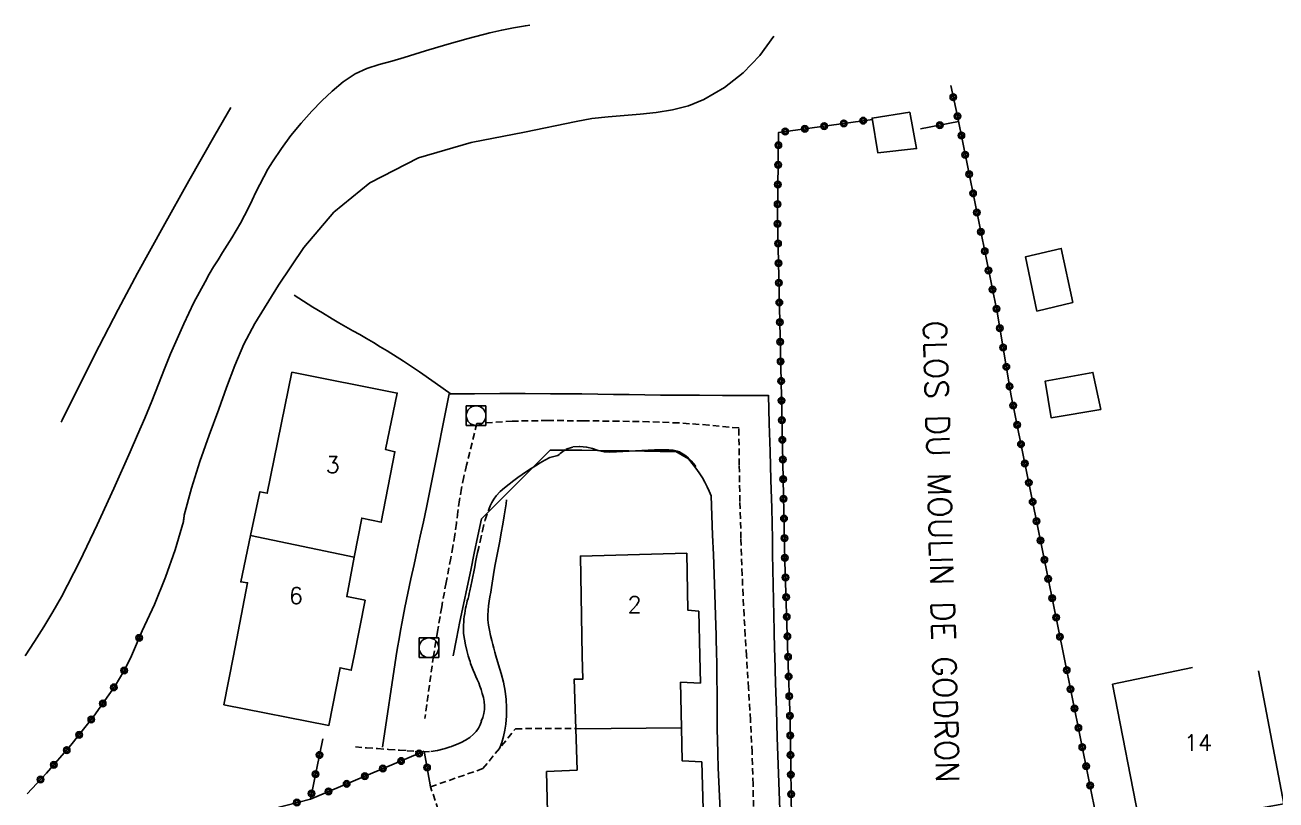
# Model space of a CAD drawing. Header units: millimetres. Extents: x 145000 to 146000, y 142999 to 144002.
# Drawn here: x 145746.4 to 145841.9, y 143160 to 143219.2 of the extents above; entities that cross this region are included whole.
import ezdxf
from ezdxf.enums import TextEntityAlignment as Align

# ---------------------------------------------------------------- set-up
doc = ezdxf.new("R2010")
doc.units = ezdxf.units.MM
doc.linetypes.add('DASHED', pattern=[0.75, 0.5, -0.25])
doc.layers.get('0').update_dxf_attribs({"linetype": 'CONTINUOUS'})
for name, color, linetype in [('W0001', 6, 'DASHED'), ('W0008', 7, 'CONTINUOUS'), ('W0017', 7, 'CONTINUOUS'), ('W0101', 7, 'CONTINUOUS'), ('W0104', 1, 'CONTINUOUS'), ('W0112', 1, 'DASHED'), ('W0211', 2, 'CONTINUOUS'), ('W0323', 7, 'CONTINUOUS'), ('W0420', 7, 'CONTINUOUS'), ('W0510', 5, 'CONTINUOUS'), ('W0989', 7, 'CONTINUOUS'), ('W0991', 7, 'CONTINUOUS'), ('W1102', 7, 'CONTINUOUS')]:
    doc.layers.add(name, color=color, linetype=linetype)
doc.styles.get("Standard").update_dxf_attribs({"font": 'romans.shx', "width": 0.85})

# ---------------------------------------------------------------- blocks, each defined once
blk = doc.blocks.new('T420')
for p, q in [((0.75, 0.75), (-0.75, 0.75)), ((-0.75, 0.75), (-0.75, -0.75)), ((0.75, 0.75), (0.75, -0.75)), ((0.75, -0.75), (-0.75, -0.75))]:
    blk.add_line(p, q)
blk.add_ellipse((0, 0), major_axis=(-0.53, 0.53), ratio=1, start_param=3.926991, end_param=10.210176)
blk = doc.blocks.new('t323o')
at = {"color": 0, "linetype": 'Continuous'}
for radius in [0.25, 0.15]:
    blk.add_circle((0, 0), radius, dxfattribs=at)

msp = doc.modelspace()

# ---------------------------------------------------------------- linework, layer by layer
at = {"layer": 'W0001'}
for points in [[(145801.459, 143171), (145801.363, 143172.543), (145801.274, 143174.086), (145801.195, 143175.63), (145801.13, 143177.174), (145801.035, 143179.978), (145800.961, 143182.782), (145800.908, 143185.587), (145800.876, 143188.392), (145800.875, 143188.406), (145798.593, 143188.627), (145796.306, 143188.788), (145794.016, 143188.888), (145791.724, 143188.928), (145789.012, 143188.953), (145786.296, 143188.977), (145783.576, 143188.93), (145780.863, 143188.74), (145780.096, 143185.561), (145779.88, 143184.687), (145779.703, 143183.803), (145779.556, 143182.914), (145779.43, 143182.023), (145779.312, 143181.134), (145779.189, 143180.244), (145779.052, 143179.356), (145778.891, 143178.472), (145778.531, 143176.609), (145778.191, 143174.743), (145777.872, 143172.873), (145777.572, 143171)], [(145777.572, 143171), (145776.905, 143166.238)], [(145802.212, 143125.235), (145802.072, 143129.345), (145801.962, 143133.456), (145801.883, 143137.568), (145801.834, 143141.68), (145801.829, 143144.119), (145801.851, 143146.558), (145801.89, 143148.996), (145801.936, 143151.434), (145801.977, 143153.873), (145802.002, 143156.312), (145802.002, 143158.752), (145801.966, 143161.191), (145801.886, 143163.646), (145801.764, 143166.099), (145801.616, 143168.55), (145801.459, 143171)]]:
    msp.add_lwpolyline(points, dxfattribs=at)
at = {"layer": 'W0008'}
for points in [[(145778.77, 143191.008), (145778.34, 143188.84), (145777.905, 143186.674), (145777.466, 143184.508), (145777.022, 143182.343), (145776.793, 143181.25), (145776.557, 143180.159), (145776.318, 143179.069), (145776.078, 143177.978), (145775.841, 143176.887), (145775.61, 143175.794), (145775.388, 143174.7), (145775.179, 143173.603), (145775.06, 143172.953), (145774.944, 143172.302), (145774.83, 143171.651), (145774.717, 143171)], [(145803.128, 143190.897), (145801.372, 143190.895), (145799.615, 143190.897), (145797.859, 143190.903), (145796.103, 143190.913), (145794.902, 143190.923), (145793.702, 143190.937), (145792.501, 143190.953), (145791.301, 143190.97), (145790.1, 143190.987), (145788.899, 143191.002), (145787.699, 143191.014), (145786.498, 143191.022), (145784.566, 143191.028), (145782.634, 143191.028), (145780.702, 143191.021), (145778.77, 143191.008)], [(145803.612, 143171), (145803.599, 143171.482), (145803.586, 143171.963), (145803.573, 143172.445), (145803.561, 143172.927), (145803.534, 143174.098), (145803.51, 143175.268), (145803.49, 143176.439), (145803.471, 143177.609), (145803.452, 143178.78), (145803.432, 143179.951), (145803.409, 143181.121), (145803.383, 143182.292), (145803.328, 143184.447), (145803.267, 143186.602), (145803.2, 143188.757), (145803.127, 143190.911)], [(145798.756, 143183.216), (145798.616, 143183.574), (145798.459, 143183.925), (145798.285, 143184.268), (145798.095, 143184.602), (145797.853, 143184.982), (145797.594, 143185.35), (145797.316, 143185.705), (145797.022, 143186.046), (145796.074, 143186.613), (145794.874, 143186.623), (145793.675, 143186.637), (145792.475, 143186.653), (145791.276, 143186.67), (145790.076, 143186.687), (145788.877, 143186.702), (145787.677, 143186.714), (145786.477, 143186.722), (145781.233, 143181.474), (145780.96, 143180.166), (145780.683, 143178.858), (145780.404, 143177.55), (145780.125, 143176.243), (145779.849, 143174.935), (145779.58, 143173.625), (145779.32, 143172.314), (145779.071, 143171)], [(145798.756, 143183.216), (145798.818, 143181.726), (145798.876, 143180.236), (145798.932, 143178.745), (145798.985, 143177.255), (145799.039, 143175.691), (145799.092, 143174.128), (145799.14, 143172.564), (145799.179, 143171)], [(145774.717, 143171), (145773.665, 143164.048)], [(145799.179, 143171), (145799.181, 143170.907), (145799.183, 143170.813), (145799.185, 143170.72), (145799.187, 143170.626), (145799.199, 143169.875), (145799.205, 143169.124), (145799.208, 143168.372), (145799.209, 143167.621), (145799.21, 143166.87), (145799.214, 143166.118), (145799.223, 143165.367), (145799.237, 143164.616), (145799.268, 143163.537), (145799.309, 143162.459), (145799.356, 143161.381), (145799.407, 143160.303), (145799.458, 143159.225)], [(145804.02, 143158.573), (145803.951, 143160.644), (145803.881, 143162.715), (145803.81, 143164.786), (145803.74, 143166.857), (145803.674, 143168.929), (145803.612, 143171)]]:
    msp.add_lwpolyline(points, dxfattribs=at)
at = {"layer": 'W0017'}
msp.add_lwpolyline([(145778.903, 143191.001), (145777.704, 143191.853), (145776.491, 143192.686), (145775.265, 143193.499), (145774.026, 143194.292), (145773.508, 143194.612), (145772.985, 143194.924), (145772.46, 143195.231), (145771.931, 143195.533), (145771.402, 143195.834), (145770.874, 143196.137), (145770.348, 143196.442), (145769.824, 143196.752), (145769.094, 143197.192), (145768.366, 143197.637), (145767.641, 143198.085), (145766.918, 143198.537)], dxfattribs=at)
at = {"layer": 'W0101'}
for points in [[(145771.514, 143178.537), (145772.085, 143181.532), (145773.577, 143181.207), (145774.624, 143186.592), (145773.906, 143186.755), (145774.8, 143191.073), (145766.757, 143192.668), (145764.881, 143183.423), (145764.315, 143183.54), (145763.607, 143180.208)], [(145763.607, 143180.208), (145762.853, 143176.657), (145763.374, 143176.591), (145762.295, 143171)], [(145771.507, 143171), (145772.344, 143175.251), (145770.943, 143175.54), (145771.514, 143178.537)], [(145797.894, 143171), (145797.816, 143174.42), (145796.982, 143174.491), (145796.899, 143178.841), (145788.785, 143178.627), (145788.925, 143171)], [(145761.574, 143167.266), (145769.586, 143165.699), (145770.434, 143170.104), (145771.291, 143169.906), (145771.507, 143171)], [(145762.295, 143171), (145761.574, 143167.266)], [(145788.925, 143171), (145788.957, 143169.228), (145788.312, 143169.23), (145788.427, 143165.445)], [(145796.501, 143165.501), (145796.43, 143168.993), (145797.942, 143168.926), (145797.894, 143171)], [(145835.501, 143170.114), (145829.407, 143168.847)], [(145829.407, 143168.847), (145831.563, 143157.74), (145842.482, 143159.723), (145840.541, 143169.872)], [(145788.427, 143165.445), (145788.522, 143162.29), (145786.203, 143162.173), (145786.414, 143152.843)], [(145786.414, 143152.843), (145797.36, 143152.978), (145797.254, 143157.449), (145798.193, 143157.504), (145798.044, 143162.909), (145796.552, 143162.983), (145796.501, 143165.501)]]:
    msp.add_lwpolyline(points, dxfattribs=at)
at = {"layer": 'W0104'}
for points in [[(145813.923, 143212.517), (145814.44, 143209.742), (145811.488, 143209.406), (145811.049, 143212.065)], [(145826.378, 143197.991), (145825.488, 143202.114), (145822.768, 143201.479), (145823.622, 143197.333)], [(145828.499, 143189.81), (145824.708, 143189.185), (145824.266, 143191.987), (145827.904, 143192.649)]]:
    msp.add_lwpolyline(points, close=True, dxfattribs=at)
at = {"layer": 'W0112'}
for points in [[(145780.224, 143171), (145780.106, 143171.42), (145780.003, 143171.845), (145779.921, 143172.274), (145779.869, 143172.709), (145779.856, 143172.927), (145779.853, 143173.146), (145779.859, 143173.365), (145779.873, 143173.583), (145779.893, 143173.8), (145779.918, 143174.017), (145779.947, 143174.232), (145779.978, 143174.448), (145780.011, 143174.641), (145780.052, 143174.832), (145780.099, 143175.021), (145780.149, 143175.21), (145780.201, 143175.398), (145780.252, 143175.586), (145780.301, 143175.774), (145780.346, 143175.964), (145780.425, 143176.33), (145780.499, 143176.698), (145780.57, 143177.066), (145780.639, 143177.434), (145780.709, 143177.802), (145780.781, 143178.17), (145780.856, 143178.537), (145780.937, 143178.903), (145781.117, 143179.729), (145781.295, 143180.558), (145781.505, 143181.382), (145781.78, 143182.187), (145781.895, 143182.459), (145782.024, 143182.725), (145782.174, 143182.981), (145782.348, 143183.222), (145782.651, 143183.552), (145782.988, 143183.848), (145783.34, 143184.122), (145783.692, 143184.391), (145784.013, 143184.632), (145784.341, 143184.862), (145784.674, 143185.086), (145785.01, 143185.304), (145785.36, 143185.528), (145785.713, 143185.749), (145786.072, 143185.96), (145786.442, 143186.153), (145786.54, 143186.19), (145786.642, 143186.211), (145786.745, 143186.226), (145786.845, 143186.243), (145786.954, 143186.27), (145787.06, 143186.311), (145787.158, 143186.374), (145787.238, 143186.461), (145787.69, 143186.789), (145788.214, 143186.96), (145788.749, 143186.994), (145789.267, 143186.935), (145789.699, 143186.829), (145790.135, 143186.695), (145790.582, 143186.587), (145791.038, 143186.554), (145791.524, 143186.576), (145792.009, 143186.604), (145792.495, 143186.637), (145792.98, 143186.67), (145793.466, 143186.7), (145793.952, 143186.723), (145794.439, 143186.737), (145794.926, 143186.737), (145795.232, 143186.736), (145795.541, 143186.732), (145795.851, 143186.707), (145796.155, 143186.643), (145796.337, 143186.578), (145796.51, 143186.494), (145796.674, 143186.394), (145796.829, 143186.282), (145797.044, 143186.101), (145797.243, 143185.903), (145797.425, 143185.689), (145797.589, 143185.461)], [(145781.212, 143166.025), (145781.322, 143166.308), (145781.402, 143166.601), (145781.45, 143166.901), (145781.466, 143167.204), (145781.442, 143167.524), (145781.378, 143167.837), (145781.292, 143168.143), (145781.199, 143168.445), (145781.114, 143168.698), (145781.017, 143168.947), (145780.912, 143169.192), (145780.802, 143169.436), (145780.692, 143169.678), (145780.586, 143169.923), (145780.488, 143170.172), (145780.401, 143170.424), (145780.356, 143170.568), (145780.311, 143170.712), (145780.267, 143170.856), (145780.224, 143171)], [(145771.601, 143164.06), (145772.443, 143163.988), (145773.287, 143163.923), (145774.13, 143163.865), (145774.974, 143163.813), (145775.569, 143163.767), (145776.167, 143163.712), (145776.769, 143163.683), (145777.371, 143163.714), (145777.875, 143163.793), (145778.371, 143163.911), (145778.856, 143164.065), (145779.33, 143164.25), (145779.673, 143164.403), (145780.011, 143164.574), (145780.333, 143164.777), (145780.625, 143165.024), (145780.823, 143165.245), (145780.994, 143165.488), (145781.134, 143165.749), (145781.242, 143166.026)], [(145779.87, 143153.578), (145777.334, 143161.009), (145781.334, 143162.398), (145783.832, 143165.448), (145788.426, 143165.46)]]:
    msp.add_lwpolyline(points, dxfattribs=at)
at = {"layer": 'W0211'}
for points in [[(145755.321, 143172.922), (145756.274, 143174.941), (145757.119, 143177.007), (145757.852, 143179.116), (145758.471, 143181.261), (145758.485, 143181.321), (145758.495, 143181.381), (145758.502, 143181.442), (145758.508, 143181.503), (145758.515, 143181.564), (145758.522, 143181.624), (145758.531, 143181.685), (145758.543, 143181.745), (145759.087, 143183.806), (145759.728, 143185.838), (145760.433, 143187.847), (145761.168, 143189.843), (145761.775, 143191.502), (145762.394, 143193.165), (145763.092, 143194.802), (145763.93, 143196.373), (145765.726, 143199.303), (145767.679, 143202.192), (145769.969, 143204.877), (145772.704, 143207.128), (145776.43, 143209.034), (145780.453, 143210.209), (145784.506, 143210.997), (145788.457, 143211.806), (145789.665, 143212.035), (145790.887, 143212.176), (145792.11, 143212.271), (145793.33, 143212.36), (145794.571, 143212.487), (145795.808, 143212.693), (145797.026, 143213.016), (145798.197, 143213.49), (145799.775, 143214.402), (145801.209, 143215.526), (145802.47, 143216.841), (145803.534, 143218.32)], [(145782.333, 143171), (145782.246, 143171.292), (145782.163, 143171.585), (145782.086, 143171.88), (145782.016, 143172.177), (145781.924, 143172.569), (145781.831, 143172.964), (145781.757, 143173.364), (145781.721, 143173.769), (145781.72, 143174.123), (145781.739, 143174.476), (145781.774, 143174.828), (145781.821, 143175.178), (145781.876, 143175.524), (145781.935, 143175.871), (145781.993, 143176.217), (145782.047, 143176.564), (145782.148, 143177.208), (145782.258, 143177.85), (145782.376, 143178.491), (145782.497, 143179.131), (145782.62, 143179.771), (145782.741, 143180.411), (145782.858, 143181.052), (145782.967, 143181.694), (145783.015, 143181.997), (145783.061, 143182.301), (145783.105, 143182.605), (145783.146, 143182.91)], [(145782.604, 143163.938), (145782.776, 143164.39), (145782.916, 143164.853), (145783.023, 143165.325), (145783.097, 143165.803), (145783.147, 143166.429), (145783.15, 143167.056), (145783.113, 143167.681), (145783.041, 143168.303), (145782.914, 143168.991), (145782.74, 143169.667), (145782.539, 143170.335), (145782.333, 143171)]]:
    msp.add_lwpolyline(points, dxfattribs=at)
at = {"layer": 'W0323'}
for points in [[(145817.055, 143214.549), (145817.56, 143212.224), (145820.583, 143197.262), (145821.667, 143190.861), (145825.684, 143171)], [(145804.627, 143171), (145804.39, 143178.221), (145804.125, 143190.789), (145803.822, 143204.488), (145803.906, 143210.969), (145811.065, 143211.969)], [(145814.741, 143211.252), (145817.645, 143211.801)], [(145754.522, 143171), (145755.321, 143172.922)], [(145746.55, 143160.475), (145748.023, 143162.048), (145749.883, 143164.177), (145751.64, 143166.397), (145753.254, 143168.725), (145753.598, 143169.278), (145753.925, 143169.842), (145754.233, 143170.416), (145754.522, 143171)], [(145804.963, 143152.939), (145804.787, 143166.118), (145804.627, 143171)], [(145825.684, 143171), (145829.511, 143152.081), (145825.882, 143151.928), (145825.05, 143153.028), (145821.365, 143152.177)], [(145769.123, 143164.661), (145768.172, 143160.079), (145761.332, 143158.298)], [(145768.172, 143160.079), (145776.856, 143163.721)], [(145776.856, 143163.721), (145777.334, 143161.009)]]:
    msp.add_lwpolyline(points, dxfattribs=at)
at = {"layer": 'W0510'}
for points in [[(145756.585, 143191.759), (145757.031, 143192.92), (145757.498, 143194.072), (145757.987, 143195.215), (145758.496, 143196.349), (145758.881, 143197.166), (145759.281, 143197.976), (145759.696, 143198.778), (145760.126, 143199.572), (145760.449, 143200.14), (145760.783, 143200.701), (145761.126, 143201.257), (145761.472, 143201.81), (145761.82, 143202.363), (145762.163, 143202.918), (145762.5, 143203.478), (145762.826, 143204.044), (145763.14, 143204.625), (145763.438, 143205.213), (145763.727, 143205.807), (145764.012, 143206.401), (145764.302, 143206.995), (145764.605, 143207.583), (145764.925, 143208.162), (145765.27, 143208.727), (145765.954, 143209.745), (145766.682, 143210.732), (145767.456, 143211.684), (145768.279, 143212.595), (145769.036, 143213.375), (145769.823, 143214.132), (145770.668, 143214.832), (145771.587, 143215.435), (145772.484, 143215.857), (145773.429, 143216.165), (145774.382, 143216.419), (145775.321, 143216.687), (145776.949, 143217.193), (145778.581, 143217.689), (145780.221, 143218.157), (145781.874, 143218.58), (145782.772, 143218.781), (145783.675, 143218.957), (145784.58, 143219.117), (145784.925, 143219.174)], [(145762.085, 143212.875), (145760.871, 143210.774), (145758.883, 143207.275), (145756.92, 143203.761), (145754.984, 143200.232), (145753.498, 143197.448), (145752.051, 143194.643), (145750.627, 143191.828), (145749.21, 143189.009), (145749.135, 143188.862)], [(145746.385, 143171), (145747.107, 143172.114), (145747.816, 143173.236), (145748.503, 143174.373), (145749.159, 143175.527), (145750.578, 143178.243), (145751.903, 143181.006), (145753.17, 143183.795), (145754.419, 143186.589), (145754.983, 143187.872), (145755.532, 143189.161), (145756.066, 143190.457), (145756.585, 143191.759)]]:
    msp.add_lwpolyline(points, dxfattribs=at)
at = {"layer": 'W1102'}
for points in [[(145771.514, 143178.537), (145763.607, 143180.208)], [(145788.428, 143165.445), (145796.501, 143165.501)]]:
    msp.add_lwpolyline(points, dxfattribs=at)

# ---------------------------------------------------------------- block references
at = {"layer": 'W0323'}
for p, rotation in [((145817.246, 143213.671), 282.2613701306468), ((145808.878, 143211.664), 7.95186981921858), ((145810.364, 143211.871), 7.95186981921858), ((145817.564, 143212.205), 281.4225613458177), ((145804.421, 143211.041), 7.95186981921858), ((145805.907, 143211.249), 7.95186981921858), ((145807.393, 143211.456), 7.95186981921858), ((145816.215, 143211.531), 10.70540059526655), ((145817.861, 143210.734), 281.4225613458177), ((145803.893, 143209.99), 89.25743311084321), ((145818.158, 143209.264), 281.4225613458177), ((145803.874, 143208.49), 89.25743311084321), ((145818.455, 143207.794), 281.4225613458177), ((145803.854, 143206.99), 89.25743311084321), ((145818.752, 143206.324), 281.4225613458177), ((145803.835, 143205.49), 89.25743311084321), ((145819.049, 143204.853), 281.4225613458177), ((145803.833, 143203.99), 91.26708452791924), ((145819.346, 143203.383), 281.4225613458177), ((145803.866, 143202.49), 91.26708452791924), ((145819.643, 143201.913), 281.4225613458177), ((145803.899, 143200.991), 91.26708452791924), ((145819.94, 143200.442), 281.4225613458177), ((145803.933, 143199.491), 91.26708452791924), ((145820.237, 143198.972), 281.4225613458177), ((145803.966, 143197.992), 91.26708452791924), ((145820.535, 143197.502), 281.4225613458177), ((145803.999, 143196.492), 91.26708452791924), ((145820.793, 143196.024), 279.6117638869113), ((145804.032, 143194.992), 91.26708452791924), ((145821.043, 143194.545), 279.6117638869113), ((145804.065, 143193.493), 91.26708452791924), ((145821.294, 143193.066), 279.6117638869113), ((145804.098, 143191.993), 91.26708452791924), ((145821.544, 143191.587), 279.6117638869113), ((145804.131, 143190.493), 91.20791948175942), ((145821.818, 143190.113), 281.4348933304328), ((145804.163, 143188.994), 91.20791948175942), ((145822.116, 143188.643), 281.4348933304328), ((145804.194, 143187.494), 91.20791948175942), ((145822.413, 143187.172), 281.4348933304328), ((145804.226, 143185.994), 91.20791948175942), ((145822.71, 143185.702), 281.4348933304328), ((145804.258, 143184.495), 91.20791948175942), ((145823.008, 143184.232), 281.4348933304328), ((145804.289, 143182.995), 91.20791948175942), ((145823.305, 143182.762), 281.4348933304328), ((145804.321, 143181.495), 91.20791948175942), ((145823.603, 143181.292), 281.4348933304328), ((145804.353, 143179.996), 91.20791948175942), ((145823.9, 143179.821), 281.4348933304328), ((145804.384, 143178.496), 91.20791948175942), ((145824.197, 143178.351), 281.4348933304328), ((145804.43, 143176.997), 91.8787302049315), ((145824.495, 143176.881), 281.4348933304328), ((145804.479, 143175.498), 91.8787302049315), ((145824.792, 143175.411), 281.4348933304328), ((145804.529, 143173.998), 91.8787302049315), ((145825.09, 143173.94), 281.4348933304328), ((145804.578, 143172.499), 91.8787302049315), ((145825.387, 143172.47), 281.4348933304328), ((145755.098, 143172.385), 67.4237091447921), ((145804.629, 143170.935), 91.87873020493703), ((145753.948, 143169.887), 61.77327273455055), ((145825.901, 143169.926), 281.4348933304433), ((145753.171, 143168.605), 55.25457556966433), ((145804.678, 143169.436), 91.87873020493703), ((145804.727, 143167.937), 91.87873020493703), ((145826.199, 143168.456), 281.4348933304433), ((145752.316, 143167.372), 55.25457556966433), ((145826.496, 143166.986), 281.4348933304433), ((145751.445, 143166.151), 51.65356080809397), ((145804.777, 143166.438), 91.87873020493703), ((145750.514, 143164.975), 51.65356080809397), ((145804.803, 143164.938), 90.76511554575487), ((145826.794, 143165.516), 281.4348933304433), ((145749.566, 143163.814), 48.85968264621911), ((145827.091, 143164.045), 281.4348933304433), ((145768.869, 143163.439), 258.2746617937484), ((145775.088, 143162.98), 22.75278634997596), ((145776.472, 143163.56), 22.75278634997596), ((145804.823, 143163.438), 90.76511554575487), ((145748.579, 143162.684), 48.85968264621911), ((145768.565, 143161.971), 258.2746617937484), ((145773.705, 143162.4), 22.75278634997596), ((145777.074, 143162.486), 279.9959271744087), ((145827.388, 143162.575), 281.4348933304433), ((145747.575, 143161.57), 46.87618369445847), ((145770.939, 143161.239), 22.75278634997596), ((145772.322, 143161.819), 22.75278634997596), ((145804.843, 143161.938), 90.76511554575487), ((145827.686, 143161.105), 281.4348933304433), ((145768.26, 143160.502), 258.2746617937484), ((145769.555, 143160.659), 22.75278634997596), ((145804.863, 143160.438), 90.76511554575487), ((145767.138, 143159.81), 194.594614362618)]:
    msp.add_blockref('t323o', p, dxfattribs=dict(at, rotation=rotation))
at = {"layer": 'W0420'}
for p in [(145780.819, 143189.351), (145777.216, 143171.626)]:
    msp.add_blockref('T420', p, dxfattribs=at)

# ---------------------------------------------------------------- texts
at = {"layer": 'W0989'}
msp.add_text('CLOS DU MOULIN DE GODRON   ', height=1.75, rotation=271.6011, dxfattribs=at).set_placement((145814.959, 143196.597))
at = {"layer": 'W0991'}
for s, p in [('3', (145769.877, 143185.602)), ('6', (145767.069, 143175.604)), ('2', (145792.913, 143174.921)), ('14', (145835.935, 143164.37))]:
    msp.add_text(s, height=1.25, dxfattribs=at).set_placement(p, align=Align.MIDDLE_CENTER)

doc.saveas('drawing.dxf')
